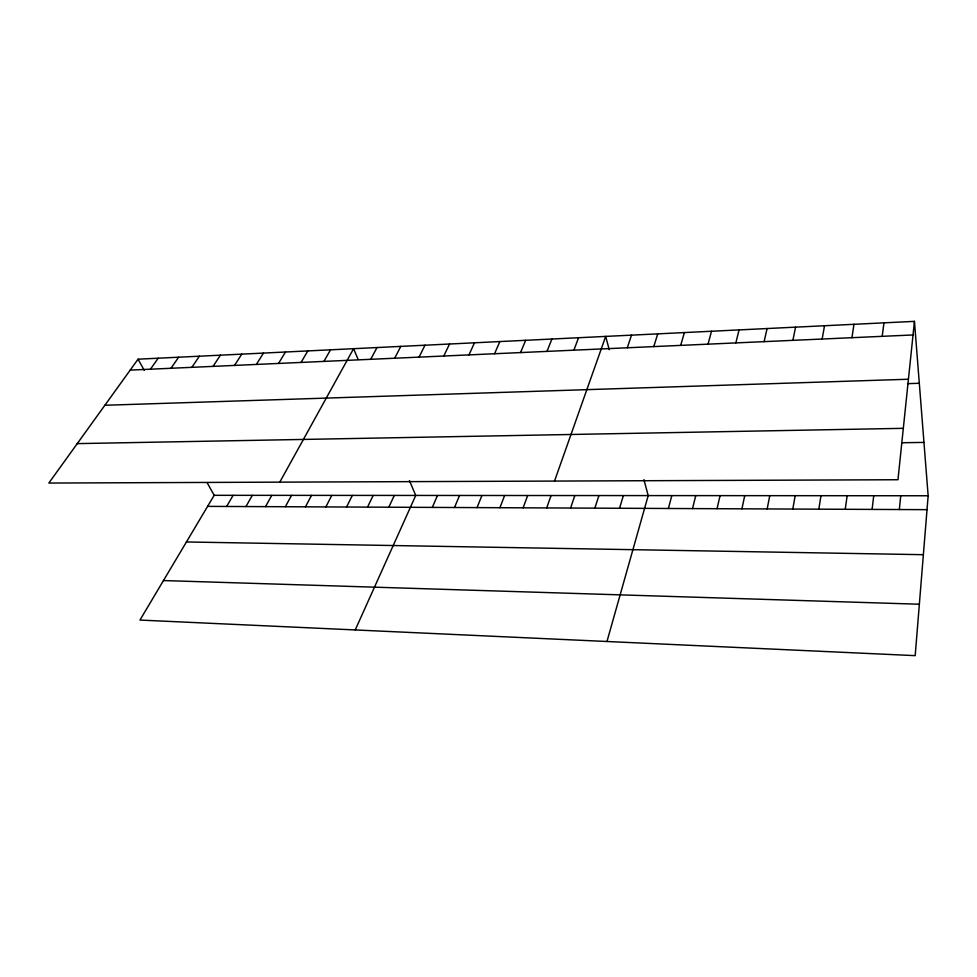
<?xml version="1.0" encoding="UTF-8"?>
<svg xmlns="http://www.w3.org/2000/svg" width="977" height="977" viewBox="0 0 977 977"><rect width="100%" height="100%" fill="white"/><g stroke="black" fill="none" stroke-linecap="round" stroke-linejoin="round"><path stroke-width="1.47" d="M928.15 495.766L915.18 655.64L139.967 620.065L214.183 495.315L928.15 495.766L914.448 321.36L138.05 359.194L48.85 483.053L897.973 479.731L914.448 321.36M899.341 509.53L900.733 495.754M872.095 509.408L873.731 495.742M882.219 336.332L883.953 322.85M845.252 509.286L847.144 495.718M851.932 337.688L853.983 324.303M818.836 509.164L820.961 495.705M822.158 339.031L824.515 325.744M792.811 509.054L795.168 495.681M767.177 508.932L769.766 495.669M792.897 340.338L795.547 327.148M741.922 508.822L744.73 495.657M764.136 341.632L767.067 328.541M717.045 508.699L720.061 495.644M735.852 342.903L739.052 329.908M692.534 508.59L695.758 495.62M668.39 508.48L671.81 495.608M708.032 344.148L711.5 331.252M606.973 641.498L648.191 495.595L643.928 479.609M680.676 345.382L684.401 332.571M619.552 508.26L623.363 495.571M653.772 346.591L657.741 333.865M594.895 508.15L598.901 495.559M627.295 347.775L631.496 335.148M570.617 508.04L574.806 495.547M546.693 507.93L551.065 495.534M554.521 481.075L605.679 336.406L609.221 349.668M523.135 507.82L527.678 495.51M573.89 350.181L578.555 337.724M499.919 507.71L504.633 495.498M546.998 351.39L551.895 339.031M477.045 507.613L481.93 495.486M454.513 507.503L459.544 495.473M520.546 352.575L525.663 340.301M432.298 507.405L437.488 495.461M494.545 353.747L499.87 341.559M355.237 629.945L415.738 495.449L409.448 480.611M468.96 354.895L474.492 342.805M388.822 507.21L394.305 495.424M443.802 356.019L449.53 344.014M367.547 507.112L373.165 495.412M419.048 357.13L424.971 345.211M346.566 507.014L352.318 495.4M325.878 506.916L331.765 495.388M394.684 358.229L400.79 346.395M305.483 506.831L311.492 495.376M370.723 359.304L377 347.556M285.369 506.733L291.5 495.363M265.524 506.648L271.777 495.351M279.788 482.149L353.576 348.691L358.156 359.487M245.948 506.55L252.322 495.339M323.912 361.405L330.519 349.815M226.64 506.465L233.124 495.327M301.05 362.43L307.816 350.926M278.543 363.444L285.467 352.013M256.377 364.433L263.448 353.088M234.541 365.422L241.759 354.138M213.047 366.387L220.399 355.188M191.871 367.34L199.357 356.214M171.012 368.268L178.62 357.216M150.458 369.196L158.189 358.217M130.197 370.1L913.031 334.952M104.869 405.272L908.427 379.235M907.548 383.643L919.308 383.277M77.256 443.619L903.322 428.329M901.563 442.74L923.961 442.41M207.6 506.379L927.026 509.664M186.424 541.966L923.375 554.692M163.464 580.558L919.357 604.226M138.05 359.194L144.315 370.405M207.136 482.723L214.183 495.315"/></g></svg>
